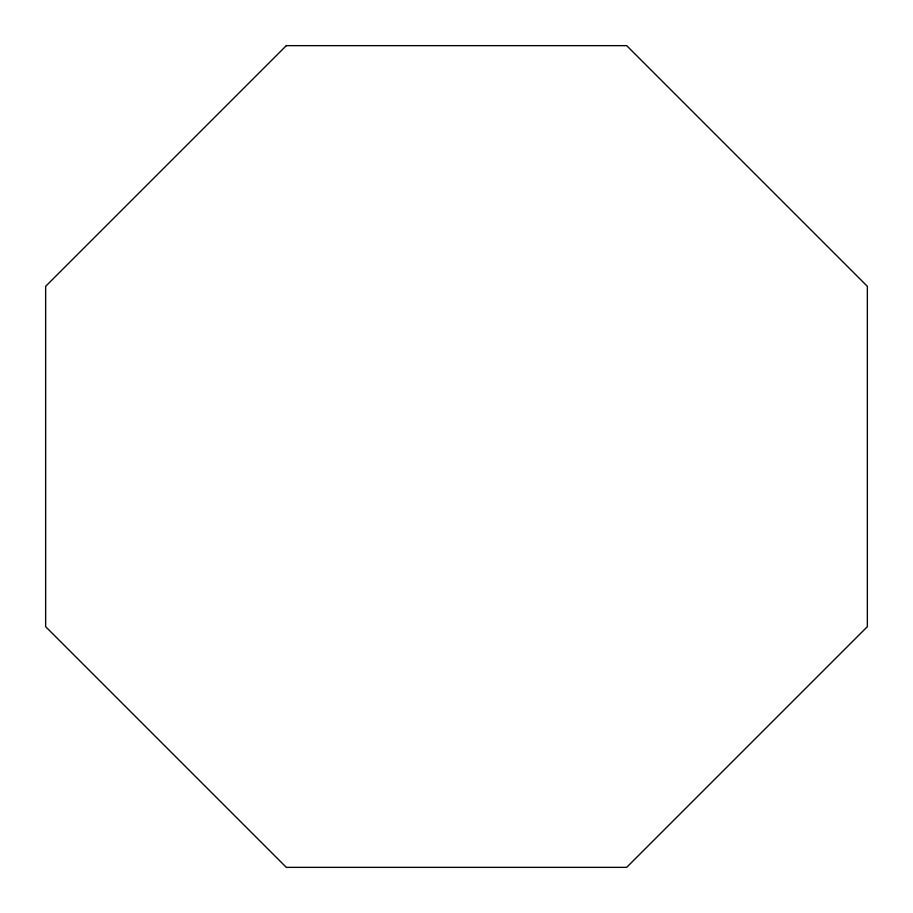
<?xml version="1.0" encoding="UTF-8"?>
<svg xmlns="http://www.w3.org/2000/svg" width="913" height="913" viewBox="0 0 913 913"><rect width="100%" height="100%" fill="white"/><g stroke="black" fill="none" stroke-linecap="round" stroke-linejoin="round"><path stroke-width="1.37" d="M286.317 45.65L45.65 286.317L45.65 626.683L286.317 867.35L626.683 867.35L867.35 626.683L867.35 286.317L626.683 45.65L286.317 45.65"/></g></svg>
